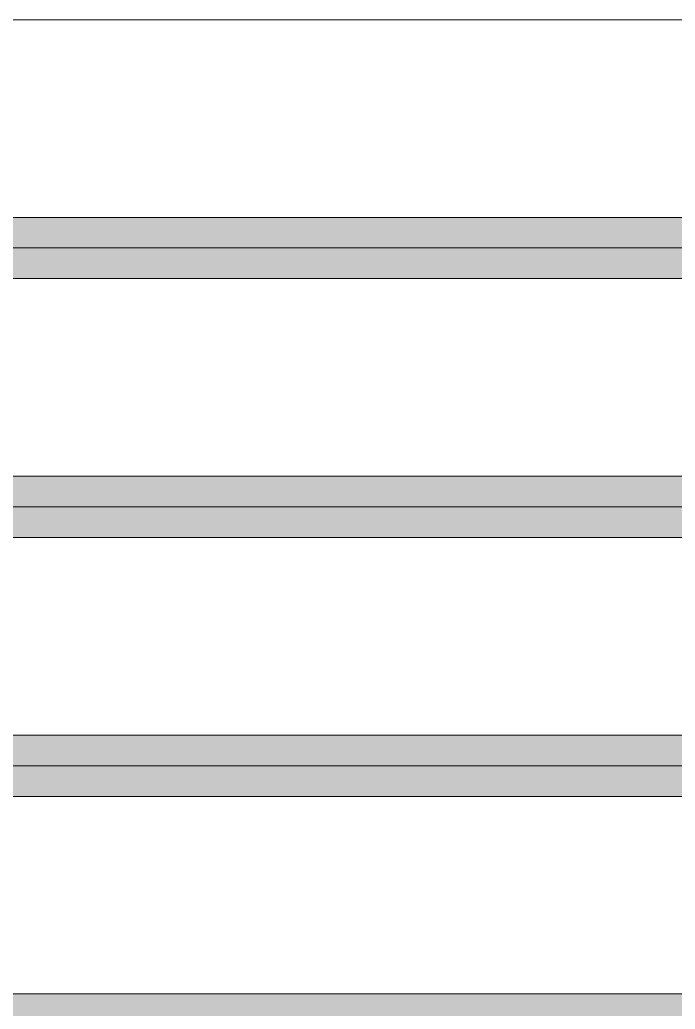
# Model space of a CAD drawing. Header units: inches. Extents: x 9661 to 15313, y -314 to 660.
# Drawn here: x 14833.67 to 14843.8, y 270.51 to 285.8 of the extents above; entities that cross this region are included whole.
import ezdxf

# ---------------------------------------------------------------- set-up
doc = ezdxf.new("R2010")
doc.units = ezdxf.units.IN
doc.header["$MEASUREMENT"] = 0
doc.layers.add('A-FLOR-HRAL-1', color=55, linetype='Continuous', lineweight=9)
doc.layers.add('A-FLOR-HRAL-2', color=7, linetype='Continuous', lineweight=9)

# ---------------------------------------------------------------- blocks, each defined once
blk = doc.blocks.new('Railing - Railing-3282470-BUILDING SECTION - NORTH_SOUTH AT ELEVATOR AND COURTYARD - LOOKING EAST')
at = {"layer": 'A-FLOR-HRAL-2'}
h = blk.add_hatch(color=256, dxfattribs=at)
h.paths.add_polyline_path([(-2327.872, 282.277), (-2297.539, 282.277), (-2297.539, 282.75), (-2327.398, 282.75)], flags=0)
h.paths.add_polyline_path([(-2217.6, 282.277), (-2218.073, 282.75), (-2218.073, 282.277)], flags=0)
h.paths.add_polyline_path([(-2219.255, 282.277), (-2219.255, 282.75), (-2249.114, 282.75), (-2249.114, 282.277), (-2220.155, 282.277)], flags=0)
h.paths.add_polyline_path([(-2296.358, 282.277), (-2250.295, 282.277), (-2250.295, 282.75), (-2296.358, 282.75)], flags=0)
h = blk.add_hatch(color=256, dxfattribs=at)
h.paths.add_polyline_path([(-2257.261, 281.803), (-2250.295, 281.803), (-2250.295, 282.277), (-2296.358, 282.277), (-2296.358, 281.803), (-2257.678, 281.803)], flags=0)
h.paths.add_polyline_path([(-2297.539, 281.803), (-2297.539, 282.277), (-2327.872, 282.277), (-2327.398, 281.803)], flags=0)
h.paths.add_polyline_path([(-2218.073, 281.803), (-2217.6, 282.277), (-2218.073, 282.277)], flags=0)
h.paths.add_polyline_path([(-2219.255, 281.803), (-2219.255, 282.277), (-2249.114, 282.277), (-2249.114, 281.803), (-2220.155, 281.803)], flags=0)
h = blk.add_hatch(color=256, dxfattribs=at)
h.paths.add_polyline_path([(-2327.872, 278.277), (-2297.539, 278.277), (-2297.539, 278.75), (-2327.398, 278.75)], flags=0)
h.paths.add_polyline_path([(-2217.6, 278.277), (-2218.073, 278.75), (-2218.073, 278.277)], flags=0)
h.paths.add_polyline_path([(-2219.255, 278.277), (-2219.255, 278.75), (-2249.114, 278.75), (-2249.114, 278.277), (-2220.155, 278.277)], flags=0)
h.paths.add_polyline_path([(-2296.358, 278.277), (-2250.295, 278.277), (-2250.295, 278.75), (-2296.358, 278.75)], flags=0)
h = blk.add_hatch(color=256, dxfattribs=at)
h.paths.add_polyline_path([(-2327.398, 277.803), (-2297.539, 277.803), (-2297.539, 278.277), (-2327.872, 278.277)], flags=0)
h.paths.add_polyline_path([(-2296.358, 277.803), (-2250.295, 277.803), (-2250.295, 278.277), (-2296.358, 278.277)], flags=0)
h.paths.add_polyline_path([(-2218.073, 277.803), (-2217.6, 278.277), (-2218.073, 278.277)], flags=0)
h.paths.add_polyline_path([(-2219.255, 277.803), (-2219.255, 278.277), (-2249.114, 278.277), (-2249.114, 277.803), (-2220.155, 277.803)], flags=0)
h = blk.add_hatch(color=256, dxfattribs=at)
h.paths.add_polyline_path([(-2327.872, 274.277), (-2297.539, 274.277), (-2297.539, 274.75), (-2327.398, 274.75)], flags=0)
h.paths.add_polyline_path([(-2217.6, 274.277), (-2218.073, 274.75), (-2218.073, 274.277)], flags=0)
h.paths.add_polyline_path([(-2296.358, 274.277), (-2250.295, 274.277), (-2250.295, 274.75), (-2296.358, 274.75)], flags=0)
h.paths.add_polyline_path([(-2219.255, 274.277), (-2219.255, 274.75), (-2249.114, 274.75), (-2249.114, 274.277), (-2220.155, 274.277)], flags=0)
h = blk.add_hatch(color=256, dxfattribs=at)
h.paths.add_polyline_path([(-2257.167, 273.803), (-2250.295, 273.803), (-2250.295, 274.277), (-2296.358, 274.277), (-2296.358, 273.803), (-2257.261, 273.803)], flags=0)
h.paths.add_polyline_path([(-2297.539, 273.803), (-2297.539, 274.277), (-2327.872, 274.277), (-2327.398, 273.803)], flags=0)
h.paths.add_polyline_path([(-2218.073, 273.803), (-2217.6, 274.277), (-2218.073, 274.277)], flags=0)
h.paths.add_polyline_path([(-2219.255, 273.803), (-2219.255, 274.277), (-2249.114, 274.277), (-2249.114, 273.803), (-2220.155, 273.803)], flags=0)
h = blk.add_hatch(color=256, dxfattribs=at)
h.paths.add_polyline_path([(-2327.872, 270.277), (-2297.539, 270.277), (-2297.539, 270.75), (-2327.398, 270.75), (-2327.704, 270.445)], flags=0)
h.paths.add_polyline_path([(-2217.6, 270.277), (-2218.073, 270.75), (-2218.073, 270.277)], flags=0)
h.paths.add_polyline_path([(-2219.255, 270.277), (-2219.255, 270.75), (-2249.114, 270.75), (-2249.114, 270.277), (-2220.155, 270.277)], flags=0)
h.paths.add_polyline_path([(-2296.358, 270.277), (-2250.295, 270.277), (-2250.295, 270.75), (-2296.358, 270.75)], flags=0)
at = {"layer": 'A-FLOR-HRAL-1'}
for p, q in [((-2250.295, 285.803), (-2296.358, 285.803)), ((-2296.358, 282.75), (-2250.295, 282.75)), ((-2250.295, 282.277), (-2296.358, 282.277)), ((-2250.295, 281.803), (-2296.358, 281.803)), ((-2296.358, 278.75), (-2250.295, 278.75)), ((-2250.295, 278.277), (-2296.358, 278.277)), ((-2250.295, 277.803), (-2296.358, 277.803)), ((-2296.358, 274.75), (-2250.295, 274.75)), ((-2250.295, 274.277), (-2296.358, 274.277)), ((-2250.295, 273.803), (-2296.358, 273.803)), ((-2296.358, 270.75), (-2250.295, 270.75))]:
    blk.add_line(p, q, dxfattribs=at)

msp = doc.modelspace()

# ---------------------------------------------------------------- block references
at = {"layer": 'A-FLOR-HRAL-1'}
msp.add_blockref('Railing - Railing-3282470-BUILDING SECTION - NORTH_SOUTH AT ELEVATOR AND COURTYARD - LOOKING EAST', (17119.89164, 0), dxfattribs=at)

doc.saveas('drawing.dxf')
